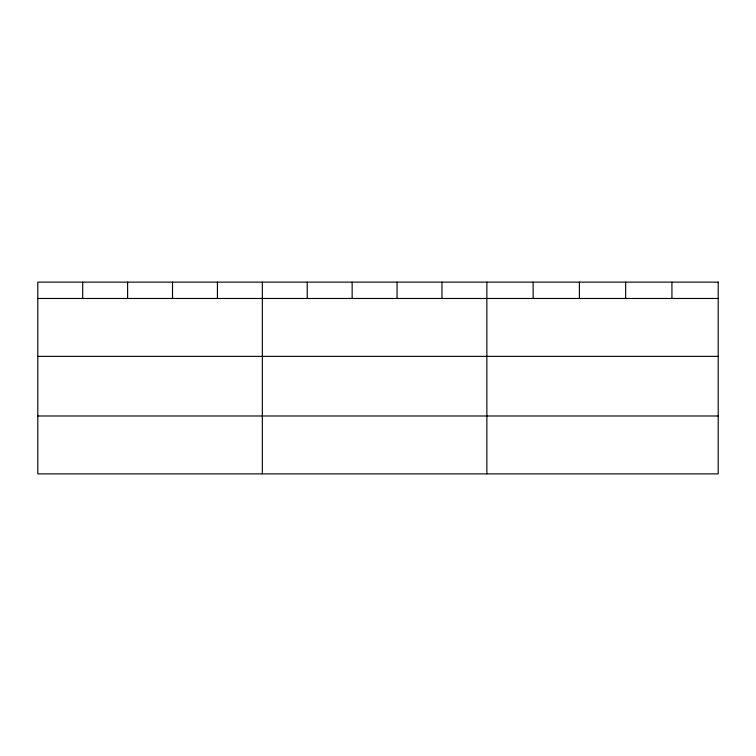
<?xml version="1.0" encoding="UTF-8"?>
<svg xmlns="http://www.w3.org/2000/svg" width="756" height="756" viewBox="0 0 756 756"><rect width="100%" height="100%" fill="white"/><g stroke="black" fill="none" stroke-linecap="round" stroke-linejoin="round"><path stroke-width="1.13" d="M37.8 298.478L718.2 298.478M37.8 356.36L718.2 356.36M37.8 415.989L718.2 415.989M671.933 282.13L671.933 298.478M625.666 282.13L625.666 298.478M579.398 282.13L579.398 298.478M533.131 282.13L533.131 298.478M486.864 282.13L486.864 473.87M441.958 282.13L441.958 298.478M397.051 282.13L397.051 298.478M352.145 282.13L352.145 298.478M307.238 282.13L307.238 298.478M262.332 282.13L262.332 473.87M217.426 282.13L217.426 298.478M172.519 282.13L172.519 298.478M127.613 282.13L127.613 298.478M82.706 282.13L82.706 298.478M718.2 282.13L37.8 282.13L37.8 473.87L718.2 473.87L718.2 282.13"/></g></svg>
